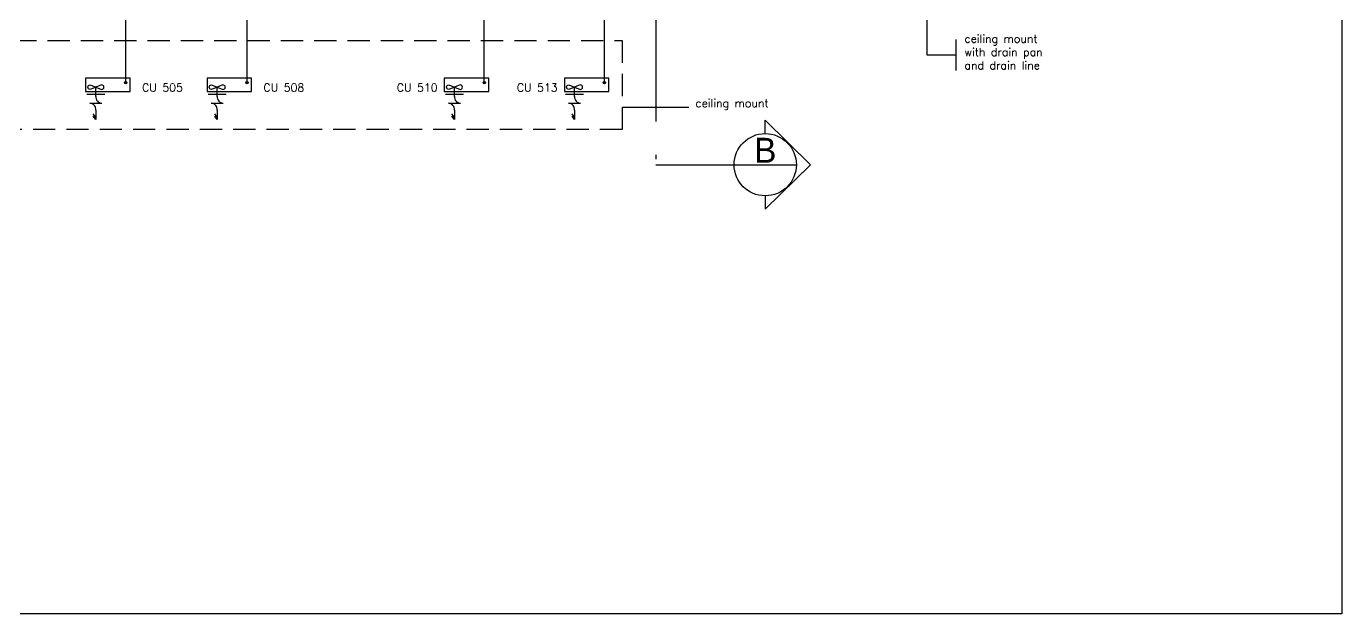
# Model space of a CAD drawing. Header units: millimetres. Extents: x -398 to 816, y -1 to 208.
# Drawn here: x 603.55 to 633.13, y 0 to 13.22 of the extents above; entities that cross this region are included whole.
import ezdxf
from ezdxf.enums import TextEntityAlignment as Align

# ---------------------------------------------------------------- set-up
doc = ezdxf.new("R2010")
doc.units = ezdxf.units.MM
doc.linetypes.add('ACAD_ISO04W100', pattern=[30, 24, -3, 0, -3])
doc.linetypes.add('DASHED', pattern=[0.75, 0.5, -0.25])
doc.layers.add('AC FCU', color=221, linetype='Continuous')
doc.layers.add('AC LINE', color=171, linetype='Continuous')
doc.styles.add('Romans', font='romans.shx')
doc.styles.add('style2', font='vit-s.shx', dxfattribs={"height": 3.2})

# ---------------------------------------------------------------- blocks, each defined once
blk = doc.blocks.new('ACC1')
at = {"layer": 'AC FCU', "color": 8}
for p, q in [((-0.925, 0.27), (-0.852, 0.328)), ((-0.875, 0.27), (-0.802, 0.328)), ((-0.562, 0.407), (-0.562, 0.134)), ((-0.36, 0.474), (-0.36, 0.067)), ((-0.718, 0.27), (-0.925, 0.27)), ((-0.407, 0.27), (-0.2, 0.27))]:
    blk.add_line(p, q, dxfattribs=at)
at = {"layer": 'AC FCU'}
for p, q in [((0, 0.5), (-0.3, 0.5)), ((-0.3, 0.5), (-0.3, -0.5)), ((0, -0.5), (0, 0.5)), ((-0.3, -0.5), (0, -0.5))]:
    blk.add_line(p, q, dxfattribs=at)
blk.add_lwpolyline([(-0.25, 0.4, -1), (-0.15, 0.4), (-0.25, 0.141, 1), (-0.15, 0.141), (-0.25, 0.4)], format="xyb", dxfattribs=at)
blk.add_circle((-0.1, -0.4), 0.025, dxfattribs=at)
at = {"layer": 'AC FCU', "color": 8}
for centre, start, end in [((-0.703, 0.41), 263.9498, 358.5513), ((-0.422, 0.131), 83.9498, 178.5513)]:
    blk.add_arc(centre, 0.14, start, end, dxfattribs=at)

msp = doc.modelspace()

# ---------------------------------------------------------------- linework, layer by layer
at = {"layer": 'AC FCU', "color": 5, "linetype": 'ACAD_ISO04W100', "ltscale": 0.25}
msp.add_line((617.707, 47.477), (617.707, 10.104), dxfattribs=at)
at = {"layer": 'AC FCU', "color": 5}
for p, q in [((620.169, 10.804), (620.169, 11.104)), ((620.169, 10.804), (620.169, 11.104)), ((621.187, 10.104), (620.169, 11.104)), ((617.707, 10.104), (620.869, 10.104)), ((621.187, 10.104), (620.169, 9.104)), ((620.169, 9.404), (620.169, 9.104))]:
    msp.add_line(p, q, dxfattribs=at)
at = {"layer": 'AC FCU', "color": 8}
msp.add_lwpolyline([(555.694, 56.078), (633.135, 56.078), (633.135, 0), (555.694, 0)], close=True, dxfattribs=at)
at = {"layer": 'AC FCU', "color": 5}
msp.add_circle((620.169, 10.104), 0.7, dxfattribs=at)
at = {"layer": 'AC LINE', "color": 2}
for p, q in [((623.801, 13.749), (623.801, 12.575)), ((624.454, 12.925), (624.454, 12.225)), ((623.801, 12.575), (624.454, 12.575)), ((616.951, 11.399), (618.451, 11.399))]:
    msp.add_line(p, q, dxfattribs=at)
at = {"layer": 'AC LINE'}
for p, q in [((605.784, 11.949), (605.784, 13.42)), ((608.514, 11.949), (608.514, 13.421)), ((613.851, 11.949), (613.851, 13.42)), ((616.551, 11.949), (616.551, 13.422))]:
    msp.add_line(p, q, dxfattribs=at)
at = {"layer": 'AC LINE', "color": 2, "linetype": 'DASHED'}
msp.add_lwpolyline([(597.276, 12.899), (616.951, 12.899), (616.951, 10.899), (597.276, 10.899)], close=True, dxfattribs=at)

# ---------------------------------------------------------------- block references
at = {"layer": 'AC FCU', "rotation": 90}
for p in [(605.384, 12.049), (608.114, 12.049), (613.451, 12.049), (616.151, 12.049)]:
    msp.add_blockref('ACC1', p, dxfattribs=at)

# ---------------------------------------------------------------- texts
at = {"layer": 'AC FCU', "color": 2, "style": 'Romans'}
for s, p in [('ceiling mount', (624.651, 12.85)), ('with drain pan', (624.651, 12.55)), ('and drain line', (624.651, 12.25)), ('ceiling mount', (618.601, 11.399))]:
    msp.add_text(s, height=0.18, dxfattribs=at).set_placement(p)
at = {"layer": 'AC FCU', "style": 'Romans'}
for s, p in [('CU 505', (607.071, 11.749)), ('CU 508', (609.801, 11.749)), ('CU 510', (612.801, 11.749)), ('CU 513', (615.501, 11.749))]:
    msp.add_text(s, height=0.18, dxfattribs=at).set_placement(p, align=Align.RIGHT)
at = {"layer": 'AC FCU', "style": 'style2'}
msp.add_text('B', height=0.56, dxfattribs=at).set_placement((619.921, 10.149))

doc.saveas('drawing.dxf')
